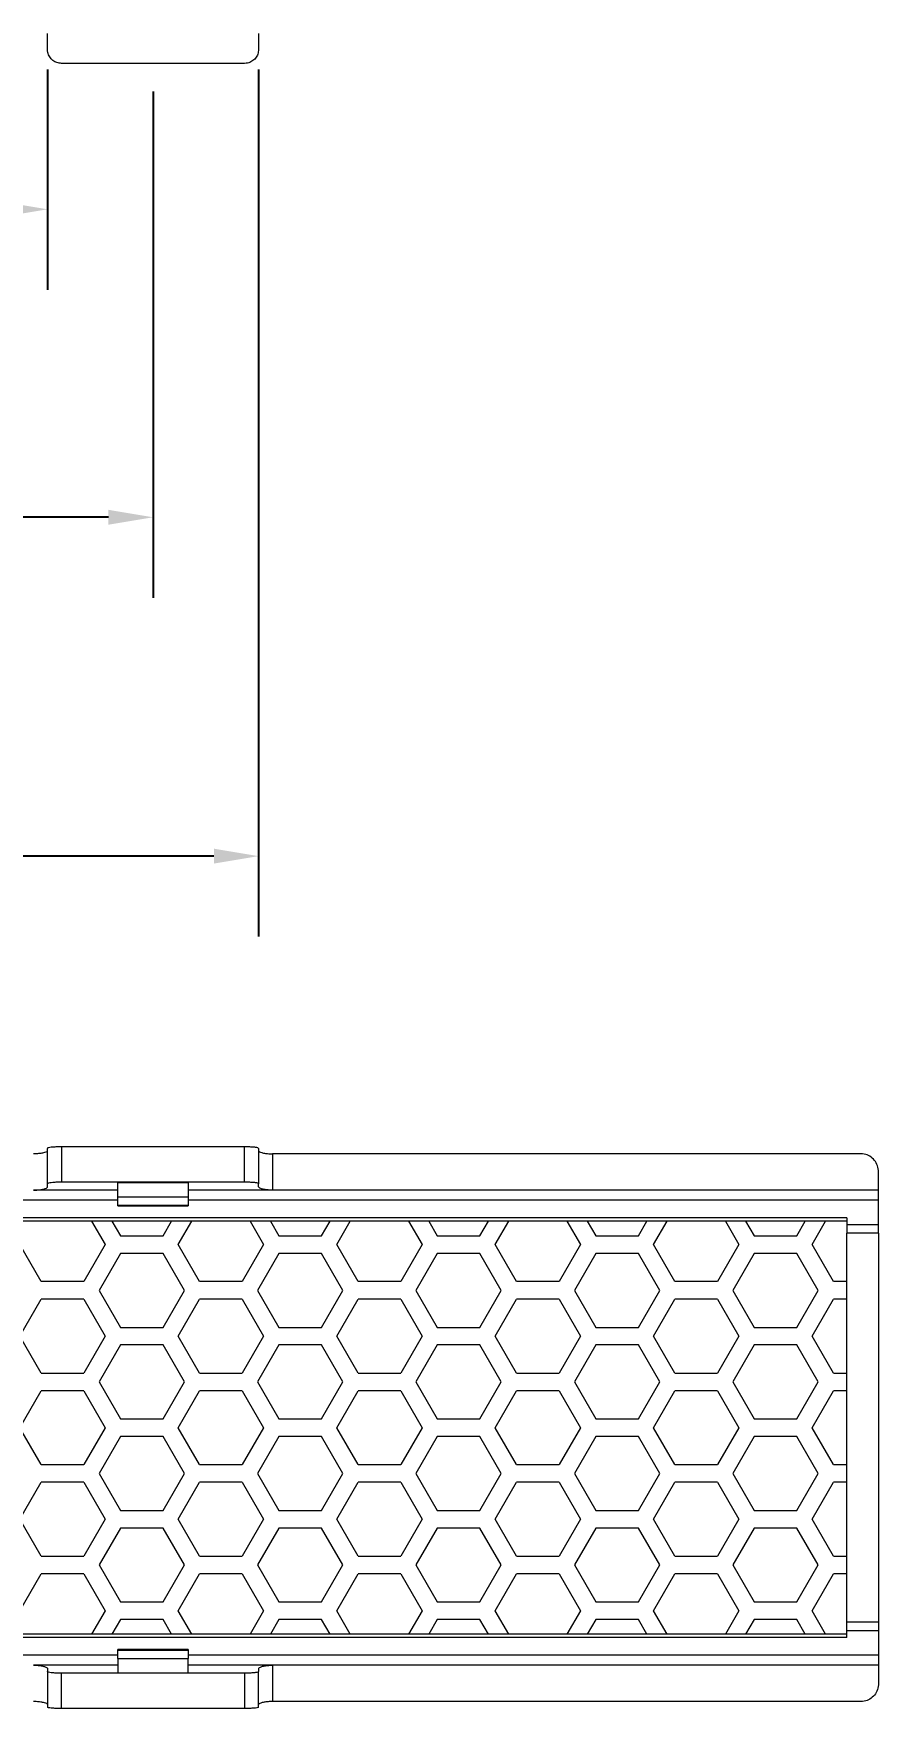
# Model space of a CAD drawing. Header units: inches. Extents: x 1.2 to 19.3, y 1.6 to 9.9.
# Drawn here: x 14.902 to 16.794, y 1.573 to 5.319 of the extents above; entities that cross this region are included whole.
import ezdxf

# ---------------------------------------------------------------- set-up
doc = ezdxf.new("R2010")
doc.units = ezdxf.units.IN
doc.header["$MEASUREMENT"] = 0
doc.layers.get('Defpoints').update_dxf_attribs({"color": 1})
doc.layers.add('Honeycomb', color=7, linetype='Continuous')
doc.styles.get("Standard").update_dxf_attribs({"font": 'Arial.ttf'})
doc.dimstyles.new('.1 DIM', dxfattribs={"dimscale": 0, "dimtxt": 0.1, "dimasz": 0.1, "dimexe": 0.18, "dimexo": 0.0625, "dimgap": 0.09, "dimtad": 0, "dimtih": 1, "dimtoh": 1, "dimdec": 5, "dimzin": 0, "dimdsep": 46, "dimlunit": 4, "dimtxsty": 'Standard', "dimcen": 0.09, "dimadec": 0, "dimazin": 0, "dimtfac": 1, "dimtdec": 5, "dimtofl": 0, "dimtmove": 0, "dimatfit": 3, "dimfxl": 1, "dimtolj": 1, "dimtzin": 0, "dimarcsym": 0})

# ---------------------------------------------------------------- blocks, each defined once
blk = doc.blocks.new('*D124')
at = {"layer": 'Defpoints', "color": 0, "lineweight": -2, "transparency": 16777216}
for p, q in [((6.6657, 5.2391), (6.6657, 4.7461)), ((14.9334, 5.2391), (14.9334, 4.7461)), ((6.7657, 4.9261), (10.331, 4.9261)), ((14.8334, 4.9261), (11.2681, 4.9261))]:
    blk.add_line(p, q, dxfattribs=at)
at = {"layer": 'Defpoints', "color": 0, "transparency": 16777216}
for p in [(6.6657, 5.3016), (14.9334, 5.3016), (14.9334, 4.9261)]:
    blk.add_point(p, dxfattribs=at)
for points in [[(6.7657, 4.9428), (6.7657, 4.9094), (6.6657, 4.9261)], [(14.8334, 4.9428), (14.8334, 4.9094), (14.9334, 4.9261)]]:
    blk.add_solid(points, dxfattribs=at)
at = {"layer": 'Defpoints', "color": 0, "transparency": 16777216, "char_height": 0.1, "attachment_point": 5}
for s, insert in [('\\A1;8{\\H1x;\\S9/32;}"', (10.7996, 5.1344)), ('\\A1;[210.00 mm]', (10.7996, 4.7724))]:
    blk.add_mtext(s, dxfattribs=dict(at, insert=insert))
blk = doc.blocks.new('*D125')
at = {"layer": 'Defpoints', "color": 0, "lineweight": -2, "transparency": 16777216}
for p, q in [((6.4295, 5.1899), (6.4295, 4.0573)), ((15.1696, 5.1899), (15.1696, 4.0573)), ((6.5295, 4.2373), (10.331, 4.2373)), ((15.0696, 4.2373), (11.2681, 4.2373))]:
    blk.add_line(p, q, dxfattribs=at)
at = {"layer": 'Defpoints', "color": 0, "transparency": 16777216}
for p in [(6.4295, 5.2524), (15.1696, 5.2524), (6.4295, 4.2373)]:
    blk.add_point(p, dxfattribs=at)
for points in [[(6.5295, 4.254), (6.5295, 4.2206), (6.4295, 4.2373)], [(15.0696, 4.254), (15.0696, 4.2206), (15.1696, 4.2373)]]:
    blk.add_solid(points, dxfattribs=at)
at = {"layer": 'Defpoints', "color": 0, "transparency": 16777216, "char_height": 0.1, "attachment_point": 5}
for s, insert in [('\\A1;8{\\H1x;\\S3/4;}"', (10.7996, 4.4442)), ('\\A1;[222.00 mm]', (10.7996, 4.0836))]:
    blk.add_mtext(s, dxfattribs=dict(at, insert=insert))
blk = doc.blocks.new('*D126')
at = {"layer": 'Defpoints', "color": 0, "lineweight": -2, "transparency": 16777216}
for p, q in [((6.1933, 5.2391), (6.1933, 3.2994)), ((15.4059, 5.2391), (15.4059, 3.2994)), ((6.2933, 3.4794), (10.331, 3.4794)), ((15.3059, 3.4794), (11.2681, 3.4794))]:
    blk.add_line(p, q, dxfattribs=at)
at = {"layer": 'Defpoints', "color": 0, "transparency": 16777216}
for p in [(6.1933, 5.3016), (15.4059, 5.3016), (6.1933, 3.4794)]:
    blk.add_point(p, dxfattribs=at)
for points in [[(6.2933, 3.4961), (6.2933, 3.4628), (6.1933, 3.4794)], [(15.3059, 3.4961), (15.3059, 3.4628), (15.4059, 3.4794)]]:
    blk.add_solid(points, dxfattribs=at)
at = {"layer": 'Defpoints', "color": 0, "transparency": 16777216, "char_height": 0.1, "attachment_point": 5}
for s, insert in [('\\A1;9{\\H1x;\\S7/32;}"', (10.7996, 3.6864)), ('\\A1;[234.00 mm]', (10.7996, 3.3258))]:
    blk.add_mtext(s, dxfattribs=dict(at, insert=insert))

msp = doc.modelspace()

# ---------------------------------------------------------------- linework, layer by layer
at = {"layer": 'Honeycomb', "linetype": 'Continuous', "lineweight": 15}
for p, q in [((14.933423, 5.283852), (14.933423, 5.319287)), ((15.405863, 5.319287), (15.405863, 5.283852)), ((15.374367, 5.252356), (14.964919, 5.252356)), ((14.933423, 2.746428), (14.933423, 2.825909)), ((14.964919, 2.82915), (14.964919, 2.750141)), ((15.374367, 2.82915), (14.964919, 2.82915)), ((15.374367, 2.750141), (15.374367, 2.82915)), ((15.405863, 2.825909), (15.405863, 2.746428)), ((15.437359, 2.81361), (15.437359, 2.732292)), ((16.754288, 2.81361), (15.437359, 2.81361)), ((16.793658, 2.732292), (16.793658, 2.773042)), ((14.933423, 2.740027), (14.933423, 2.746428)), ((15.374367, 2.750141), (14.964919, 2.750141)), ((15.090903, 2.7492), (15.248383, 2.7492)), ((15.090903, 2.71748), (15.090903, 2.7492)), ((15.248383, 2.7492), (15.248383, 2.71748)), ((15.405863, 2.740027), (15.405863, 2.746428)), ((15.090903, 2.709678), (6.508229, 2.709678)), ((15.090903, 2.732292), (14.901927, 2.732292)), ((15.090903, 2.71748), (15.248383, 2.71748)), ((15.090903, 2.698921), (15.090903, 2.71748)), ((15.090903, 2.698921), (15.248383, 2.698921)), ((15.090903, 2.697339), (15.090903, 2.698921)), ((15.090903, 2.697339), (15.248383, 2.697339)), ((15.437359, 2.732292), (15.248383, 2.732292)), ((15.248383, 2.71748), (15.248383, 2.698921)), ((16.793658, 2.709678), (15.248383, 2.709678)), ((15.248383, 2.698921), (15.248383, 2.697339)), ((16.793658, 2.732292), (15.437359, 2.732292)), ((16.793658, 2.655163), (16.793658, 2.709678)), ((16.722792, 2.67067), (4.87634, 2.67067)), ((16.722792, 2.663125), (4.87634, 2.663125)), ((15.03215, 2.663125), (15.062495, 2.610565)), ((15.077611, 2.663125), (15.096591, 2.630251)), ((15.192111, 2.630251), (15.21109, 2.663125)), ((15.226206, 2.610565), (15.256551, 2.663125)), ((15.386796, 2.663125), (15.417141, 2.610565)), ((15.432256, 2.663125), (15.451236, 2.630251)), ((15.546756, 2.630251), (15.565736, 2.663125)), ((15.580852, 2.610565), (15.611197, 2.663125)), ((15.741441, 2.663125), (15.771786, 2.610565)), ((15.786902, 2.663125), (15.805882, 2.630251)), ((15.901402, 2.630251), (15.920381, 2.663125)), ((15.935497, 2.610565), (15.965842, 2.663125)), ((16.096087, 2.663125), (16.126432, 2.610565)), ((16.141547, 2.663125), (16.160527, 2.630251)), ((16.256047, 2.630251), (16.275027, 2.663125)), ((16.290143, 2.610565), (16.320488, 2.663125)), ((16.450732, 2.663125), (16.481077, 2.610565)), ((16.496193, 2.663125), (16.515173, 2.630251)), ((16.610693, 2.630251), (16.629673, 2.663125)), ((16.644788, 2.610565), (16.675133, 2.663125)), ((16.722792, 2.67067), (16.722792, 2.655163)), ((15.096591, 2.630251), (15.192111, 2.630251)), ((15.451236, 2.630251), (15.546756, 2.630251)), ((15.805882, 2.630251), (15.901402, 2.630251)), ((16.160527, 2.630251), (16.256047, 2.630251)), ((16.515173, 2.630251), (16.610693, 2.630251)), ((16.793658, 2.655163), (16.722792, 2.655163)), ((16.722792, 2.655163), (16.722792, 2.635993)), ((16.793658, 2.635993), (16.722792, 2.635993)), ((16.722792, 1.76624), (16.722792, 2.635993)), ((16.793658, 2.635993), (16.793658, 2.655163)), ((16.793658, 2.635993), (16.793658, 1.76624)), ((14.919294, 2.527888), (14.87156, 2.610565)), ((15.062495, 2.610565), (15.014761, 2.527888)), ((15.096591, 2.590881), (15.048857, 2.508202)), ((15.192111, 2.590881), (15.096591, 2.590881)), ((15.239844, 2.508202), (15.192111, 2.590881)), ((15.27394, 2.527888), (15.226206, 2.610565)), ((15.417141, 2.610565), (15.369407, 2.527888)), ((15.451236, 2.590881), (15.403502, 2.508202)), ((15.546756, 2.590881), (15.451236, 2.590881)), ((15.59449, 2.508202), (15.546756, 2.590881)), ((15.628585, 2.527888), (15.580852, 2.610565)), ((15.771786, 2.610565), (15.724053, 2.527888)), ((15.805882, 2.590881), (15.758148, 2.508202)), ((15.901402, 2.590881), (15.805882, 2.590881)), ((15.949135, 2.508202), (15.901402, 2.590881)), ((15.983231, 2.527888), (15.935497, 2.610565)), ((16.126432, 2.610565), (16.078698, 2.527888)), ((16.160527, 2.590881), (16.112794, 2.508202)), ((16.256047, 2.590881), (16.160527, 2.590881)), ((16.303781, 2.508202), (16.256047, 2.590881)), ((16.337876, 2.527888), (16.290143, 2.610565)), ((16.481077, 2.610565), (16.433344, 2.527888)), ((16.515173, 2.590881), (16.467439, 2.508202)), ((16.610693, 2.590881), (16.515173, 2.590881)), ((16.658426, 2.508202), (16.610693, 2.590881)), ((16.692522, 2.527888), (16.644788, 2.610565)), ((15.014761, 2.527888), (14.919294, 2.527888)), ((15.369407, 2.527888), (15.27394, 2.527888)), ((15.724053, 2.527888), (15.628585, 2.527888)), ((16.078698, 2.527888), (15.983231, 2.527888)), ((16.433344, 2.527888), (16.337876, 2.527888)), ((16.722792, 2.527888), (16.692522, 2.527888)), ((14.87156, 2.405842), (14.919294, 2.488519)), ((15.014761, 2.488519), (14.919294, 2.488519)), ((15.014761, 2.488519), (15.062495, 2.405842)), ((15.048857, 2.508202), (15.096591, 2.425526)), ((15.192111, 2.425526), (15.239844, 2.508202)), ((15.226206, 2.405842), (15.27394, 2.488519)), ((15.369407, 2.488519), (15.27394, 2.488519)), ((15.369407, 2.488519), (15.417141, 2.405842)), ((15.403502, 2.508202), (15.451236, 2.425526)), ((15.546756, 2.425526), (15.59449, 2.508202)), ((15.580852, 2.405842), (15.628585, 2.488519)), ((15.724053, 2.488519), (15.628585, 2.488519)), ((15.724053, 2.488519), (15.771786, 2.405842)), ((15.758148, 2.508202), (15.805882, 2.425526)), ((15.901402, 2.425526), (15.949135, 2.508202)), ((15.935497, 2.405842), (15.983231, 2.488519)), ((16.078698, 2.488519), (15.983231, 2.488519)), ((16.078698, 2.488519), (16.126432, 2.405842)), ((16.112794, 2.508202), (16.160527, 2.425526)), ((16.256047, 2.425526), (16.303781, 2.508202)), ((16.290143, 2.405842), (16.337876, 2.488519)), ((16.433344, 2.488519), (16.337876, 2.488519)), ((16.433344, 2.488519), (16.481077, 2.405842)), ((16.467439, 2.508202), (16.515173, 2.425526)), ((16.610693, 2.425526), (16.658426, 2.508202)), ((16.644788, 2.405842), (16.692522, 2.488519)), ((16.722792, 2.488519), (16.692522, 2.488519)), ((14.919294, 2.323165), (14.87156, 2.405842)), ((15.062495, 2.405842), (15.014761, 2.323165)), ((15.096591, 2.425526), (15.192111, 2.425526)), ((15.27394, 2.323165), (15.226206, 2.405842)), ((15.417141, 2.405842), (15.369407, 2.323165)), ((15.451236, 2.425526), (15.546756, 2.425526)), ((15.628585, 2.323165), (15.580852, 2.405842)), ((15.771786, 2.405842), (15.724053, 2.323165)), ((15.805882, 2.425526), (15.901402, 2.425526)), ((15.983231, 2.323165), (15.935497, 2.405842)), ((16.126432, 2.405842), (16.078698, 2.323165)), ((16.160527, 2.425526), (16.256047, 2.425526)), ((16.337876, 2.323165), (16.290143, 2.405842)), ((16.481077, 2.405842), (16.433344, 2.323165)), ((16.515173, 2.425526), (16.610693, 2.425526)), ((16.692522, 2.323165), (16.644788, 2.405842)), ((15.096591, 2.386156), (15.048857, 2.303479)), ((15.192111, 2.386156), (15.096591, 2.386156)), ((15.239844, 2.303479), (15.192111, 2.386156)), ((15.451236, 2.386156), (15.403502, 2.303479)), ((15.546756, 2.386156), (15.451236, 2.386156)), ((15.59449, 2.303479), (15.546756, 2.386156)), ((15.805882, 2.386156), (15.758148, 2.303479)), ((15.901402, 2.386156), (15.805882, 2.386156)), ((15.949135, 2.303479), (15.901402, 2.386156)), ((16.160527, 2.386156), (16.112794, 2.303479)), ((16.256047, 2.386156), (16.160527, 2.386156)), ((16.303781, 2.303479), (16.256047, 2.386156)), ((16.515173, 2.386156), (16.467439, 2.303479)), ((16.610693, 2.386156), (16.515173, 2.386156)), ((16.658426, 2.303479), (16.610693, 2.386156)), ((14.919294, 2.323165), (15.014761, 2.323165)), ((15.27394, 2.323165), (15.369407, 2.323165)), ((15.628585, 2.323165), (15.724053, 2.323165)), ((15.983231, 2.323165), (16.078698, 2.323165)), ((16.337876, 2.323165), (16.433344, 2.323165)), ((16.692522, 2.323165), (16.722792, 2.323165)), ((15.048857, 2.303479), (15.096591, 2.220802)), ((15.192111, 2.220802), (15.239844, 2.303479)), ((15.403502, 2.303479), (15.451236, 2.220802)), ((15.546756, 2.220802), (15.59449, 2.303479)), ((15.758148, 2.303479), (15.805882, 2.220802)), ((15.901402, 2.220802), (15.949135, 2.303479)), ((16.112794, 2.303479), (16.160527, 2.220802)), ((16.256047, 2.220802), (16.303781, 2.303479)), ((16.467439, 2.303479), (16.515173, 2.220802)), ((16.610693, 2.220802), (16.658426, 2.303479)), ((14.87156, 2.201116), (14.919294, 2.283793)), ((15.014761, 2.283793), (14.919294, 2.283793)), ((15.014761, 2.283793), (15.062495, 2.201116)), ((15.226206, 2.201116), (15.27394, 2.283793)), ((15.369407, 2.283793), (15.27394, 2.283793)), ((15.369407, 2.283793), (15.417141, 2.201116)), ((15.580852, 2.201116), (15.628585, 2.283793)), ((15.724053, 2.283793), (15.628585, 2.283793)), ((15.724053, 2.283793), (15.771786, 2.201116)), ((15.935497, 2.201116), (15.983231, 2.283793)), ((16.078698, 2.283793), (15.983231, 2.283793)), ((16.078698, 2.283793), (16.126432, 2.201116)), ((16.290143, 2.201116), (16.337876, 2.283793)), ((16.433344, 2.283793), (16.337876, 2.283793)), ((16.433344, 2.283793), (16.481077, 2.201116)), ((16.644788, 2.201116), (16.692522, 2.283793)), ((16.722792, 2.283793), (16.692522, 2.283793)), ((15.096591, 2.220802), (15.192111, 2.220802)), ((15.451236, 2.220802), (15.546756, 2.220802)), ((15.805882, 2.220802), (15.901402, 2.220802)), ((16.160527, 2.220802), (16.256047, 2.220802)), ((16.515173, 2.220802), (16.610693, 2.220802)), ((14.919294, 2.11844), (14.87156, 2.201116)), ((15.062495, 2.201116), (15.014761, 2.11844)), ((15.096591, 2.181433), (15.048857, 2.098754)), ((15.192111, 2.181433), (15.096591, 2.181433)), ((15.239844, 2.098754), (15.192111, 2.181433)), ((15.27394, 2.11844), (15.226206, 2.201116)), ((15.417141, 2.201116), (15.369407, 2.11844)), ((15.451236, 2.181433), (15.403502, 2.098754)), ((15.546756, 2.181433), (15.451236, 2.181433)), ((15.59449, 2.098754), (15.546756, 2.181433)), ((15.628585, 2.11844), (15.580852, 2.201116)), ((15.771786, 2.201116), (15.724053, 2.11844)), ((15.805882, 2.181433), (15.758148, 2.098754)), ((15.901402, 2.181433), (15.805882, 2.181433)), ((15.949135, 2.098754), (15.901402, 2.181433)), ((15.983231, 2.11844), (15.935497, 2.201116)), ((16.126432, 2.201116), (16.078698, 2.11844)), ((16.160527, 2.181433), (16.112794, 2.098754)), ((16.256047, 2.181433), (16.160527, 2.181433)), ((16.303781, 2.098754), (16.256047, 2.181433)), ((16.337876, 2.11844), (16.290143, 2.201116)), ((16.481077, 2.201116), (16.433344, 2.11844)), ((16.515173, 2.181433), (16.467439, 2.098754)), ((16.610693, 2.181433), (16.515173, 2.181433)), ((16.658426, 2.098754), (16.610693, 2.181433)), ((16.692522, 2.11844), (16.644788, 2.201116)), ((14.919294, 2.11844), (15.014761, 2.11844)), ((15.048857, 2.098754), (15.096591, 2.016077)), ((15.192111, 2.016077), (15.239844, 2.098754)), ((15.27394, 2.11844), (15.369407, 2.11844)), ((15.403502, 2.098754), (15.451236, 2.016077)), ((15.546756, 2.016077), (15.59449, 2.098754)), ((15.628585, 2.11844), (15.724053, 2.11844)), ((15.758148, 2.098754), (15.805882, 2.016077)), ((15.901402, 2.016077), (15.949135, 2.098754)), ((15.983231, 2.11844), (16.078698, 2.11844)), ((16.112794, 2.098754), (16.160527, 2.016077)), ((16.256047, 2.016077), (16.303781, 2.098754)), ((16.337876, 2.11844), (16.433344, 2.11844)), ((16.467439, 2.098754), (16.515173, 2.016077)), ((16.610693, 2.016077), (16.658426, 2.098754)), ((16.692522, 2.11844), (16.722792, 2.11844)), ((14.87156, 1.996393), (14.919294, 2.07907)), ((15.014761, 2.07907), (14.919294, 2.07907)), ((15.014761, 2.07907), (15.062495, 1.996393)), ((15.226206, 1.996393), (15.27394, 2.07907)), ((15.369407, 2.07907), (15.27394, 2.07907)), ((15.369407, 2.07907), (15.417141, 1.996393)), ((15.580852, 1.996393), (15.628585, 2.07907)), ((15.724053, 2.07907), (15.628585, 2.07907)), ((15.724053, 2.07907), (15.771786, 1.996393)), ((15.935497, 1.996393), (15.983231, 2.07907)), ((16.078698, 2.07907), (15.983231, 2.07907)), ((16.078698, 2.07907), (16.126432, 1.996393)), ((16.290143, 1.996393), (16.337876, 2.07907)), ((16.433344, 2.07907), (16.337876, 2.07907)), ((16.433344, 2.07907), (16.481077, 1.996393)), ((16.644788, 1.996393), (16.692522, 2.07907)), ((16.722792, 2.07907), (16.692522, 2.07907)), ((14.919294, 1.913714), (14.87156, 1.996393)), ((15.062495, 1.996393), (15.014761, 1.913714)), ((15.096591, 2.016077), (15.192111, 2.016077)), ((15.27394, 1.913714), (15.226206, 1.996393)), ((15.417141, 1.996393), (15.369407, 1.913714)), ((15.451236, 2.016077), (15.546756, 2.016077)), ((15.628585, 1.913714), (15.580852, 1.996393)), ((15.771786, 1.996393), (15.724053, 1.913714)), ((15.805882, 2.016077), (15.901402, 2.016077)), ((15.983231, 1.913714), (15.935497, 1.996393)), ((16.126432, 1.996393), (16.078698, 1.913714)), ((16.160527, 2.016077), (16.256047, 2.016077)), ((16.337876, 1.913714), (16.290143, 1.996393)), ((16.481077, 1.996393), (16.433344, 1.913714)), ((16.515173, 2.016077), (16.610693, 2.016077)), ((16.692522, 1.913714), (16.644788, 1.996393)), ((15.096591, 1.976707), (15.048857, 1.894031)), ((15.192111, 1.976707), (15.096591, 1.976707)), ((15.239844, 1.894031), (15.192111, 1.976707)), ((15.451236, 1.976707), (15.403502, 1.894031)), ((15.546756, 1.976707), (15.451236, 1.976707)), ((15.59449, 1.894031), (15.546756, 1.976707)), ((15.805882, 1.976707), (15.758148, 1.894031)), ((15.901402, 1.976707), (15.805882, 1.976707)), ((15.949135, 1.894031), (15.901402, 1.976707)), ((16.160527, 1.976707), (16.112794, 1.894031)), ((16.256047, 1.976707), (16.160527, 1.976707)), ((16.303781, 1.894031), (16.256047, 1.976707)), ((16.515173, 1.976707), (16.467439, 1.894031)), ((16.610693, 1.976707), (16.515173, 1.976707)), ((16.658426, 1.894031), (16.610693, 1.976707)), ((14.919294, 1.913714), (15.014761, 1.913714)), ((15.27394, 1.913714), (15.369407, 1.913714)), ((15.628585, 1.913714), (15.724053, 1.913714)), ((15.983231, 1.913714), (16.078698, 1.913714)), ((16.337876, 1.913714), (16.433344, 1.913714)), ((16.692522, 1.913714), (16.722792, 1.913714)), ((14.87156, 1.791668), (14.919294, 1.874345)), ((15.014761, 1.874345), (14.919294, 1.874345)), ((15.014761, 1.874345), (15.062495, 1.791668)), ((15.048857, 1.894031), (15.096591, 1.811354)), ((15.192111, 1.811354), (15.239844, 1.894031)), ((15.226206, 1.791668), (15.27394, 1.874345)), ((15.369407, 1.874345), (15.27394, 1.874345)), ((15.369407, 1.874345), (15.417141, 1.791668)), ((15.403502, 1.894031), (15.451236, 1.811354)), ((15.546756, 1.811354), (15.59449, 1.894031)), ((15.580852, 1.791668), (15.628585, 1.874345)), ((15.724053, 1.874345), (15.628585, 1.874345)), ((15.724053, 1.874345), (15.771786, 1.791668)), ((15.758148, 1.894031), (15.805882, 1.811354)), ((15.901402, 1.811354), (15.949135, 1.894031)), ((15.935497, 1.791668), (15.983231, 1.874345)), ((16.078698, 1.874345), (15.983231, 1.874345)), ((16.078698, 1.874345), (16.126432, 1.791668)), ((16.112794, 1.894031), (16.160527, 1.811354)), ((16.256047, 1.811354), (16.303781, 1.894031)), ((16.290143, 1.791668), (16.337876, 1.874345)), ((16.433344, 1.874345), (16.337876, 1.874345)), ((16.433344, 1.874345), (16.481077, 1.791668)), ((16.467439, 1.894031), (16.515173, 1.811354)), ((16.610693, 1.811354), (16.658426, 1.894031)), ((16.644788, 1.791668), (16.692522, 1.874345)), ((16.722792, 1.874345), (16.692522, 1.874345)), ((15.096591, 1.811354), (15.192111, 1.811354)), ((15.451236, 1.811354), (15.546756, 1.811354)), ((15.805882, 1.811354), (15.901402, 1.811354)), ((16.160527, 1.811354), (16.256047, 1.811354)), ((16.515173, 1.811354), (16.610693, 1.811354)), ((15.062495, 1.791668), (15.03215, 1.73911)), ((15.096591, 1.771982), (15.077611, 1.73911)), ((15.192111, 1.771982), (15.096591, 1.771982)), ((15.21109, 1.73911), (15.192111, 1.771982)), ((15.256551, 1.73911), (15.226206, 1.791668)), ((15.417141, 1.791668), (15.386796, 1.73911)), ((15.451236, 1.771982), (15.432256, 1.73911)), ((15.546756, 1.771982), (15.451236, 1.771982)), ((15.565736, 1.73911), (15.546756, 1.771982)), ((15.611197, 1.73911), (15.580852, 1.791668)), ((15.771786, 1.791668), (15.741441, 1.73911)), ((15.805882, 1.771982), (15.786902, 1.73911)), ((15.901402, 1.771982), (15.805882, 1.771982)), ((15.920381, 1.73911), (15.901402, 1.771982)), ((15.965842, 1.73911), (15.935497, 1.791668)), ((16.126432, 1.791668), (16.096087, 1.73911)), ((16.160527, 1.771982), (16.141547, 1.73911)), ((16.256047, 1.771982), (16.160527, 1.771982)), ((16.275027, 1.73911), (16.256047, 1.771982)), ((16.320488, 1.73911), (16.290143, 1.791668)), ((16.481077, 1.791668), (16.450732, 1.73911)), ((16.515173, 1.771982), (16.496193, 1.73911)), ((16.610693, 1.771982), (16.515173, 1.771982)), ((16.629673, 1.73911), (16.610693, 1.771982)), ((16.675133, 1.73911), (16.644788, 1.791668)), ((16.793658, 1.76624), (16.722792, 1.76624)), ((16.722792, 1.74707), (16.722792, 1.76624)), ((16.793658, 1.76624), (16.793658, 1.74707)), ((16.722792, 1.73911), (4.87634, 1.73911)), ((16.722792, 1.731566), (4.87634, 1.731566)), ((16.722792, 1.731566), (16.722792, 1.74707)), ((16.793658, 1.74707), (16.722792, 1.74707)), ((16.793658, 1.74707), (16.793658, 1.692558)), ((15.090903, 1.692558), (6.508229, 1.692558)), ((15.248383, 1.704894), (15.090903, 1.704894)), ((15.090903, 1.703312), (15.090903, 1.704894)), ((15.090903, 1.703312), (15.248383, 1.703312)), ((15.090903, 1.684753), (15.090903, 1.703312)), ((15.248383, 1.704894), (15.248383, 1.703312)), ((15.248383, 1.703312), (15.248383, 1.684753)), ((16.793658, 1.692558), (15.248383, 1.692558)), ((15.090903, 1.669941), (14.901927, 1.669941)), ((14.933423, 1.662206), (14.933423, 1.655805)), ((14.933423, 1.655805), (14.933423, 1.576324)), ((14.964919, 1.573083), (14.964919, 1.652095)), ((15.374367, 1.652095), (14.964919, 1.652095)), ((15.090903, 1.684753), (15.248383, 1.684753)), ((15.090903, 1.684753), (15.090903, 1.653033)), ((15.090903, 1.653033), (15.248383, 1.653033)), ((15.248383, 1.653033), (15.248383, 1.684753)), ((15.437359, 1.669941), (15.248383, 1.669941)), ((15.374367, 1.652095), (15.374367, 1.573083)), ((15.405863, 1.662206), (15.405863, 1.655805)), ((15.405863, 1.576324), (15.405863, 1.655805)), ((15.437359, 1.669941), (15.437359, 1.588625)), ((16.793658, 1.669941), (15.437359, 1.669941)), ((16.793658, 1.669941), (16.793658, 1.629194)), ((16.754288, 1.588625), (15.437359, 1.588625)), ((15.374367, 1.573083), (14.964919, 1.573083))]:
    msp.add_line(p, q, dxfattribs=at)
for points, knots in [([(14.964919, 5.252356), (14.961387, 5.252704), (14.954325, 5.2534), (14.944909, 5.258796), (14.937792, 5.26674), (14.933977, 5.275599), (14.933582, 5.281479), (14.933423, 5.283852)], [0, 0, 0, 0, 0.21352162, 0.42701055, 0.64064893, 0.85493761, 1, 1, 1, 1]), ([(15.405863, 5.283852), (15.405514, 5.280304), (15.404816, 5.273207), (15.399353, 5.263735), (15.391311, 5.256618), (15.382468, 5.252883), (15.376653, 5.252505), (15.374367, 5.252356)], [0, 0, 0, 0, 0.21613893, 0.43231804, 0.64731692, 0.86136615, 1, 1, 1, 1]), ([(14.933423, 2.820329), (14.933062, 2.819637), (14.932342, 2.818255), (14.926731, 2.816197), (14.918511, 2.81457), (14.909676, 2.813719), (14.904017, 2.81364), (14.901927, 2.81361)], [0, 0, 0, 0, 0.22007592, 0.44007112, 0.65933429, 0.87417965, 1, 1, 1, 1]), ([(14.964919, 2.82915), (14.961387, 2.829124), (14.954325, 2.829072), (14.944909, 2.828629), (14.937792, 2.827889), (14.933977, 2.826939), (14.933582, 2.826205), (14.933423, 2.825909)], [0, 0, 0, 0, 0.21352162, 0.42701055, 0.64064893, 0.85493761, 1, 1, 1, 1]), ([(15.405863, 2.825909), (15.405514, 2.826346), (15.404816, 2.82722), (15.399353, 2.828183), (15.391311, 2.828812), (15.382468, 2.829112), (15.376653, 2.829139), (15.374367, 2.82915)], [0, 0, 0, 0, 0.21613893, 0.43231804, 0.64731692, 0.86136615, 1, 1, 1, 1]), ([(15.405863, 2.820329), (15.406224, 2.819637), (15.406944, 2.818255), (15.412556, 2.816197), (15.420775, 2.81457), (15.42961, 2.813719), (15.435269, 2.81364), (15.437359, 2.81361)], [0, 0, 0, 0, 0.22007647, 0.44007317, 0.6593342, 0.87417961, 1, 1, 1, 1]), ([(16.793658, 2.773042), (16.793205, 2.777713), (16.792297, 2.787059), (16.785179, 2.799459), (16.774771, 2.808605), (16.763774, 2.813046), (16.756809, 2.81346), (16.754288, 2.81361)], [0, 0, 0, 0, 0.22317412, 0.4464854, 0.66601401, 0.87913606, 1, 1, 1, 1]), ([(14.901927, 2.732292), (14.905378, 2.732384), (14.912278, 2.732567), (14.921514, 2.733973), (14.928657, 2.735945), (14.932773, 2.738104), (14.933228, 2.739452), (14.933423, 2.740027)], [0, 0, 0, 0, 0.20627205, 0.41238747, 0.6222268, 0.83891392, 1, 1, 1, 1]), ([(14.964919, 2.750141), (14.96139, 2.750111), (14.954334, 2.75005), (14.944924, 2.749545), (14.937811, 2.748699), (14.933982, 2.747613), (14.933584, 2.74677), (14.933423, 2.746428)], [0, 0, 0, 0, 0.2131479, 0.42627018, 0.63962846, 0.85375863, 1, 1, 1, 1]), ([(15.405863, 2.746428), (15.405514, 2.746929), (15.404815, 2.747932), (15.399341, 2.749032), (15.391285, 2.749757), (15.382445, 2.750095), (15.376642, 2.750128), (15.374367, 2.750141)], [0, 0, 0, 0, 0.21651791, 0.43317074, 0.6483118, 0.86217589, 1, 1, 1, 1]), ([(15.437359, 2.732292), (15.433908, 2.732384), (15.427008, 2.732567), (15.417772, 2.733973), (15.410629, 2.735945), (15.406514, 2.738104), (15.406058, 2.739452), (15.405863, 2.740027)], [0, 0, 0, 0, 0.20626931, 0.41238746, 0.62222498, 0.83891343, 1, 1, 1, 1]), ([(16.793658, 1.692558), (16.793658, 1.687231), (16.793658, 1.67769), (16.793658, 1.672315), (16.793658, 1.669941)], [0, 0, 0, 0, 0.55825037, 1, 1, 1, 1]), ([(14.901927, 1.669941), (14.905378, 1.669849), (14.912278, 1.669665), (14.921515, 1.668264), (14.928656, 1.666286), (14.932773, 1.664133), (14.933228, 1.662782), (14.933423, 1.662206)], [0, 0, 0, 0, 0.20627147, 0.4123804, 0.62222778, 0.83890426, 1, 1, 1, 1]), ([(14.964919, 1.652095), (14.96139, 1.652125), (14.954334, 1.652186), (14.944924, 1.652688), (14.937811, 1.653534), (14.933982, 1.65462), (14.933584, 1.655463), (14.933423, 1.655805)], [0, 0, 0, 0, 0.21314837, 0.42626891, 0.63962766, 0.8537583, 1, 1, 1, 1]), ([(15.405863, 1.655805), (15.405514, 1.655304), (15.404815, 1.654301), (15.399341, 1.653201), (15.391285, 1.652475), (15.382445, 1.652141), (15.376642, 1.652108), (15.374367, 1.652095)], [0, 0, 0, 0, 0.21651827, 0.43317146, 0.64831288, 0.86217566, 1, 1, 1, 1]), ([(15.405863, 1.662206), (15.406228, 1.663007), (15.406957, 1.664607), (15.412623, 1.666986), (15.420921, 1.668861), (15.429746, 1.66982), (15.435343, 1.669909), (15.437359, 1.669941)], [0, 0, 0, 0, 0.22180282, 0.44355507, 0.6641875, 0.87902676, 1, 1, 1, 1]), ([(16.793658, 1.629194), (16.793205, 1.624522), (16.792297, 1.615175), (16.78518, 1.602774), (16.774769, 1.593632), (16.763775, 1.589185), (16.756809, 1.588774), (16.754288, 1.588625)], [0, 0, 0, 0, 0.22320617, 0.44651249, 0.66601152, 0.87914245, 1, 1, 1, 1]), ([(14.933423, 1.581904), (14.933062, 1.582597), (14.932342, 1.583981), (14.926731, 1.586039), (14.918511, 1.587662), (14.909676, 1.588513), (14.904017, 1.588595), (14.901927, 1.588625)], [0, 0, 0, 0, 0.22008414, 0.44007866, 0.65933424, 0.87417892, 1, 1, 1, 1]), ([(14.964919, 1.573083), (14.961387, 1.573109), (14.954325, 1.573161), (14.944909, 1.573604), (14.937792, 1.574344), (14.933977, 1.575294), (14.933582, 1.576028), (14.933423, 1.576324)], [0, 0, 0, 0, 0.21352162, 0.42701055, 0.64064893, 0.85493761, 1, 1, 1, 1]), ([(15.405863, 1.576324), (15.405514, 1.575887), (15.404816, 1.575012), (15.399353, 1.574055), (15.391311, 1.573419), (15.382468, 1.573125), (15.376653, 1.573095), (15.374367, 1.573083)], [0, 0, 0, 0, 0.21613947, 0.43231483, 0.64731711, 0.8613654, 1, 1, 1, 1]), ([(15.437359, 1.588625), (15.433887, 1.588543), (15.426943, 1.58838), (15.417661, 1.58715), (15.410518, 1.585417), (15.406486, 1.583549), (15.406047, 1.58239), (15.405863, 1.581904)], [0, 0, 0, 0, 0.20824974, 0.41641936, 0.62739366, 0.84368874, 1, 1, 1, 1])]:
    msp.add_open_spline(points, degree=3, knots=knots, dxfattribs=at)
msp.add_open_spline([(16.793658, 2.709677), (16.793658, 2.719943), (16.793658, 2.727481), (16.793658, 2.732292)], degree=3, dxfattribs=at)

# ---------------------------------------------------------------- dimensions: what is measured, and where the dimension line sits
at = {"layer": 'Defpoints'}
for base, p1, p2, picture, middle in [((6.193269, 3.479426), (15.405863, 5.30157), (6.193269, 5.30157), '*D126', (10.799566, 3.479426)), ((14.933423, 4.926084), (6.665709, 5.30157), (14.933423, 5.30157), '*D124', (10.799566, 4.926084)), ((6.429489, 4.237289), (15.169643, 5.252356), (6.429489, 5.252356), '*D125', (10.799566, 4.237289))]:
    dim = msp.add_linear_dim(base=base, p1=p1, p2=p2, dimstyle='.1 DIM', override={"dimscale": 1, "dimpost": '\\X'}, dxfattribs=at)
    dim.commit()
    dim.dimension.update_dxf_attribs({"geometry": picture, "text_midpoint": middle})

doc.saveas('drawing.dxf')
